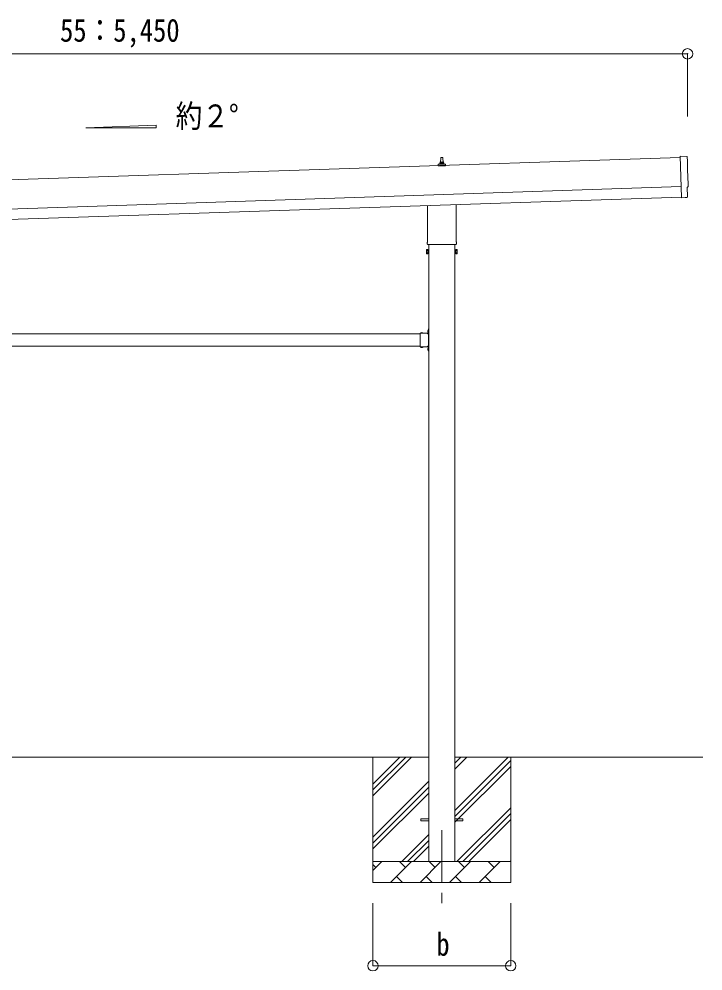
# Model space of a CAD drawing. Units: millimetres, scale not verified. Extents: x -14053 to 14053, y -9700 to 9700.
# Drawn here: x 4006 to 7282, y -183 to 4377 of the extents above; entities that cross this region are included whole.
import ezdxf
from ezdxf.enums import TextEntityAlignment as Align

# ---------------------------------------------------------------- set-up
doc = ezdxf.new("R2010")
doc.units = ezdxf.units.MM
doc.header["$LTSCALE"] = 50
doc.header["$PDMODE"] = 32
doc.header["$PDSIZE"] = 50
doc.linetypes.add('CHAIN1', pattern=[8, 5, -1, 1, -1])
doc.linetypes.add('USER8', pattern=[4, 3, -1])
for name, color, linetype, lineweight in [('0-2_建具', 4, 'Continuous', 9), ('0-3_階段', 7, 'CHAIN1', 9), ('0-4_設備', 7, 'Continuous', 9), ('0-7_ハッチ', 4, 'Continuous', 9), ('0-8_外構', 6, 'Continuous', 9)]:
    doc.layers.add(name, color=color, linetype=linetype, lineweight=lineweight)
doc.styles.add('ＭＳ ゴシック', font='')
doc.styles.get('ＭＳ ゴシック').set_extended_font_data('MS Gothic')

msp = doc.modelspace()

# ---------------------------------------------------------------- linework, layer by layer
at = {"layer": '0-2_建具'}
for p, q in [((7172.49, 3714.15), (1789.48, 3534.71)), ((6025.12, 3688.66), (6025.85, 3712.18)), ((6026.85, 3713.16), (6035.4, 3713.16)), ((6036.4, 3712.18), (6037.12, 3688.66)), ((6012.87, 3673.16), (6012.87, 3680.87)), ((6049.37, 3673.16), (6012.87, 3673.16)), ((6013.26, 3681.66), (6048.99, 3681.66)), ((6013.64, 3681.84), (6020.36, 3683.47)), ((6020.74, 3683.66), (6041.51, 3683.66)), ((6021.12, 3684.45), (6021.12, 3688.66)), ((6022.12, 3688.66), (6040.12, 3688.66)), ((6041.12, 3684.45), (6041.12, 3688.66)), ((6048.61, 3681.84), (6041.89, 3683.47)), ((6049.37, 3673.16), (6049.37, 3680.87)), ((1794.14, 3394.79), (7177.15, 3574.22)), ((1795.81, 3344.82), (7178.82, 3524.25)), ((7178.91, 3521.49), (7178.94, 3520.48)), ((7198.56, 3521.14), (7205.47, 3521.73)), ((5962.82, 3309.17), (5962.82, 3483.62)), ((6099.42, 3488.17), (6099.42, 3309.17)), ((5961.12, 3300.4), (5961.12, 3305.9)), ((6099.06, 3296.9), (5963.19, 3296.9)), ((5968.62, 3296.9), (5968.62, 341.06)), ((6093.62, 341.06), (6093.62, 3296.9)), ((6101.12, 3305.9), (6101.12, 3300.4)), ((5957.12, 3270.9), (5957.88, 3272.21)), ((5957.12, 3270.9), (5957.12, 3253.9)), ((5957.12, 3253.9), (5957.88, 3252.58)), ((5964.12, 3267.31), (5957.88, 3267.31)), ((5964.12, 3257.49), (5957.88, 3257.49)), ((5964.12, 3252.58), (5957.88, 3252.58)), ((5966.62, 3253.2), (5964.12, 3253.2)), ((6095.62, 3253.2), (6098.12, 3253.2)), ((6098.12, 3267.31), (6104.36, 3267.31)), ((6098.12, 3257.49), (6104.36, 3257.49)), ((6098.12, 3252.58), (6104.36, 3252.58)), ((6105.12, 3270.9), (6104.36, 3272.21)), ((6105.12, 3253.9), (6104.36, 3252.58)), ((6105.12, 3270.9), (6105.12, 3253.9)), ((5929.72, 2872.57), (5929.72, 2872.06)), ((5966.11, 2887.96), (5966.62, 2887.96)), ((5966.62, 2892.06), (5968.62, 2892.06)), ((5966.62, 2892.06), (5966.62, 2872.06)), ((5966.62, 2887.96), (5966.62, 2876.16)), ((5968.62, 2885.06), (5966.62, 2885.06)), ((5968.62, 2879.06), (5966.62, 2879.06)), ((5968.62, 2892.06), (5968.62, 2872.06)), ((3035.62, 2869.06), (5926.62, 2869.06)), ((5926.62, 2872.06), (5926.62, 2806.06)), ((5926.62, 2872.06), (5966.62, 2872.06)), ((5929.72, 2872.06), (5941.52, 2872.06)), ((5966.62, 2868.06), (5966.62, 2810.06)), ((3035.62, 2809.06), (5926.62, 2809.06)), ((5926.62, 2806.06), (5966.62, 2806.06)), ((5929.72, 2805.56), (5929.72, 2806.06)), ((5929.72, 2806.06), (5941.52, 2806.06)), ((5962.62, 2809.06), (5968.12, 2809.06)), ((5966.62, 2808.06), (5962.62, 2808.06)), ((5966.11, 2801.96), (5966.62, 2801.96)), ((5966.62, 2806.06), (5966.62, 2786.06)), ((5966.62, 2801.96), (5966.62, 2790.16)), ((5968.62, 2799.06), (5966.62, 2799.06)), ((5968.62, 2793.06), (5966.62, 2793.06)), ((5966.62, 2786.06), (5968.62, 2786.06)), ((5968.62, 2806.06), (5968.62, 2786.06)), ((5931.12, 545.56), (5968.62, 545.56)), ((5931.12, 536.56), (5931.12, 545.56)), ((5931.12, 536.56), (5968.62, 536.56)), ((6093.62, 545.56), (6131.12, 545.56)), ((6093.62, 536.56), (6131.12, 536.56)), ((6131.12, 536.56), (6131.12, 545.56))]:
    msp.add_line(p, q, dxfattribs=at)
for points in [[(7203.93, 3718.63), (7172.32, 3719.23), (7178.91, 3521.49)], [(7208.21, 3524.81), (7206.64, 3571.82), (7207.24, 3571.84)], [(7197.81, 3521.39), (7197.13, 3522), (7178.94, 3520.48)], [(5964.12, 3252.58), (5964.12, 3272.21), (5957.88, 3272.21)], [(5964.12, 3253.2), (5964.12, 3271.6), (5966.62, 3271.6)], [(6098.12, 3253.2), (6098.12, 3271.6), (6095.62, 3271.6)], [(6098.12, 3252.58), (6098.12, 3272.21), (6104.36, 3272.21)], [(5929.72, 2872.57), (5941.52, 2872.57), (5941.52, 2872.06)], [(5966.11, 2887.96), (5966.11, 2876.16), (5966.62, 2876.16)], [(5966.62, 2868.06), (5962.62, 2868.06), (5962.62, 2870.06), (5966.62, 2870.06)], [(5962.62, 2869.06), (5968.12, 2869.06), (5968.12, 2809.06)], [(5929.72, 2805.56), (5941.52, 2805.56), (5941.52, 2806.06)], [(5966.62, 2810.06), (5962.62, 2810.06), (5962.62, 2808.06)], [(5966.11, 2801.96), (5966.11, 2790.16), (5966.62, 2790.16)]]:
    msp.add_lwpolyline(points, dxfattribs=at)
for points in [[(5966.62, 3251.9), (5966.62, 3272.9), (5968.62, 3272.9), (5968.62, 3251.9)], [(6095.62, 3251.9), (6095.62, 3272.9), (6093.62, 3272.9), (6093.62, 3251.9)]]:
    msp.add_lwpolyline(points, close=True, dxfattribs=at)
at = {"layer": '0-2_建具', "linetype": 'USER8'}
for points in [[(5933.12, 2874.68), (5934.48, 2871.9), (5935.62, 2871.29)], [(5938.12, 2874.68), (5936.77, 2871.9), (5935.62, 2871.29)], [(5964.01, 2884.56), (5966.79, 2883.21), (5967.4, 2882.06)], [(5964.01, 2879.56), (5966.79, 2880.92), (5967.4, 2882.06)], [(5933.12, 2803.45), (5934.48, 2806.23), (5935.62, 2806.84)], [(5938.12, 2803.45), (5936.77, 2806.23), (5935.62, 2806.84)], [(5964.01, 2798.56), (5966.79, 2797.21), (5967.4, 2796.06)], [(5964.01, 2793.56), (5966.79, 2794.92), (5967.4, 2796.06)]]:
    msp.add_lwpolyline(points, dxfattribs=at)
at = {"layer": '0-2_建具'}
for centre, radius, start, end in [((6026.85, 3712.16), 1, 90, 178.60509), ((6035.4, 3712.16), 1, 1.39491, 90), ((6013.87, 3680.87), 1, 103.62699, 180), ((6020.12, 3684.45), 1, 283.62699, 0), ((6025.21, 3688.02), 4.13, 90, 171.17633), ((6022.12, 3687.66), 1, 90, 180), ((6034.46, 3688.66), 4.83, 133.60282, 180), ((6027.79, 3688.66), 4.83, 0, 46.39718), ((6037.04, 3688.02), 4.13, 8.82367, 90), ((6040.12, 3687.66), 1, 0, 90), ((6042.12, 3684.45), 1, 180, 256.37301), ((6048.37, 3680.87), 1, 0, 76.37301), ((5965.12, 3305.9), 4, 125.09963, 180), ((5965.12, 3300.4), 4, 180, 194.47751), ((5965.12, 3300.4), 4, 194.47751, 241.04498), ((6097.12, 3300.4), 4, 298.95502, 345.52249), ((6097.12, 3305.9), 4, 0, 54.90037), ((6097.12, 3300.4), 4, 345.52249, 0), ((5961.47, 3269.76), 4.34, 145.61575, 214.38425), ((5973.36, 3262.4), 16.24, 162.41205, 197.58795), ((5961.47, 3255.04), 4.34, 145.61575, 214.38425), ((6088.88, 3262.4), 16.24, 342.41205, 17.58795), ((6100.78, 3269.76), 4.34, 325.61575, 34.38425), ((6100.78, 3255.04), 4.34, 325.61575, 34.38425), ((5935.62, 2866.83), 8.23, 44.2189, 135.7811), ((5971.86, 2882.06), 8.23, 134.2189, 225.7811), ((5966.62, 2872.06), 2, 270, 0), ((5935.62, 2811.3), 8.23, 224.2189, 315.7811), ((5971.86, 2796.06), 8.23, 134.2189, 225.7811), ((5966.62, 2806.06), 2, 0, 90)]:
    msp.add_arc(centre, radius, start, end, dxfattribs=at)
for centre, major_axis, ratio, start_param, end_param in [((7203.87, 3715.63), (3, 0.1), 0.99863, 6.2683889, 7.8016218), ((11969.43, 3804.02), (-4760.73, -158.69), 0.99863, 6.2683889, 6.2976778), ((7207.09, 3576.24), (4.4, 0.15), 0.99863, 4.712389, 6.2976778), ((7198.48, 3522.14), (0.75, -0.666), 0.9974, 4.712389, 5.5252311), ((7205.2, 3524.72), (2.25, -2), 0.9974, 5.5252311, 7.0411395)]:
    msp.add_ellipse(centre, major_axis=major_axis, ratio=ratio, start_param=start_param, end_param=end_param, dxfattribs=at)
at = {"layer": '0-3_階段'}
msp.add_line((6031.12, 491.06), (6031.12, 142.06), dxfattribs=at)
at = {"layer": '0-4_設備'}
for p, q in [((5968.62, 841.06), (2993.62, 841.06)), ((5701.12, 841.06), (5701.12, 241.06)), ((5701.12, 656.01), (5886.17, 841.06)), ((5701.12, 684.3), (5857.89, 841.06)), ((5701.12, 712.58), (5829.6, 841.06)), ((7282, 841.06), (6093.62, 841.06)), ((6093.62, 585.97), (6348.72, 841.06)), ((6093.62, 783.96), (6150.73, 841.06)), ((6093.62, 812.24), (6122.45, 841.06)), ((6093.62, 557.68), (6361.12, 825.18)), ((6361.12, 841.06), (6361.12, 241.06)), ((6093.62, 529.4), (6361.12, 796.9)), ((5701.12, 458.02), (5968.62, 725.52)), ((5701.12, 429.74), (5968.62, 697.24)), ((5701.12, 401.46), (5968.62, 668.96)), ((6103.28, 341.06), (6361.12, 598.91)), ((6131.56, 341.06), (6361.12, 570.62)), ((6159.85, 341.06), (6361.12, 542.34)), ((5838.72, 341.06), (5968.62, 470.97)), ((5867.01, 341.06), (5968.62, 442.68)), ((5895.29, 341.06), (5968.62, 414.4)), ((5701.12, 341.06), (6361.12, 341.06)), ((5701.12, 298.17), (5744.02, 341.06)), ((5715.46, 312.51), (5701.12, 326.85)), ((5785.44, 241.06), (5885.44, 341.06)), ((5856.88, 312.51), (5828.33, 341.06)), ((5926.86, 241.06), (6026.86, 341.06)), ((5998.31, 312.51), (5969.75, 341.06)), ((6068.28, 241.06), (6168.28, 341.06)), ((6139.73, 312.51), (6111.17, 341.06)), ((6209.7, 241.06), (6309.7, 341.06)), ((6281.15, 312.51), (6252.59, 341.06)), ((6357.84, 341.06), (6361.12, 344.35)), ((6361.12, 241.06), (5701.12, 241.06)), ((5813.99, 269.62), (5842.54, 241.06)), ((5955.41, 269.62), (5983.97, 241.06)), ((6096.83, 269.62), (6125.39, 241.06)), ((6238.25, 269.62), (6266.81, 241.06))]:
    msp.add_line(p, q, dxfattribs=at)
at = {"layer": '0-7_ハッチ'}
for p, q in [((4325.81, 3856.25), (4661.81, 3868.67)), ((4661.81, 3856.25), (4325.81, 3856.25)), ((4661.81, 3868.67), (4661.81, 3856.25))]:
    msp.add_line(p, q, dxfattribs=at)
at = {"layer": '0-8_外構'}
for p, q in [((1758.48, 4210.04), (7208.15, 4210.04)), ((7208.15, 4210.04), (7208.15, 3910.04)), ((5701.12, -157.94), (5701.12, 142.06)), ((6361.12, -157.94), (6361.12, 142.06)), ((5701.12, -157.94), (6361.12, -157.94))]:
    msp.add_line(p, q, dxfattribs=at)
for p in [(7208.15, 4210.04), (5701.12, -157.94), (6361.12, -157.94)]:
    msp.add_point(p, dxfattribs=at)

# ---------------------------------------------------------------- texts
at = {"layer": '0-7_ハッチ', "color": 7, "style": 'ＭＳ ゴシック', "width": 0.85}
msp.add_text('約２°', height=110, dxfattribs=at).set_placement((4756.01, 3824.36), align=Align.BOTTOM_LEFT)
at = {"layer": '0-8_外構', "color": 7, "style": 'ＭＳ ゴシック', "width": 0.85}
for s, p in [('55：5,450', (4202.07, 4235.04)), ('b', (6004.87, -142.94))]:
    msp.add_text(s, height=110, dxfattribs=at).set_placement(p, align=Align.BOTTOM_LEFT)

doc.saveas('drawing.dxf')
